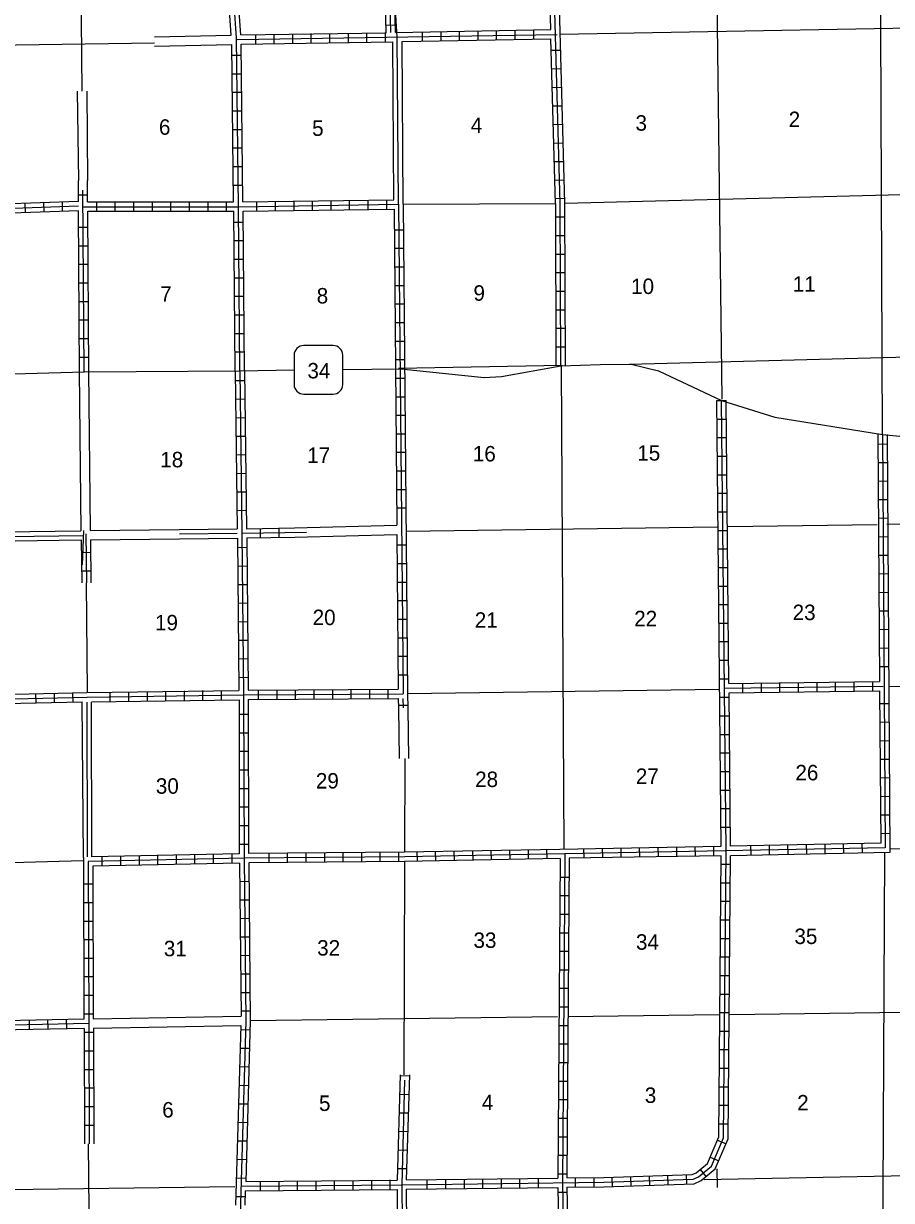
# Model space of a CAD drawing. Extents: x 1525239 to 1905682, y 15801625 to 16294365.
# Drawn here: x 1720259 to 1748347, y 15986514 to 16024594 of the extents above; entities that cross this region are included whole.
import ezdxf

# ---------------------------------------------------------------- set-up
doc = ezdxf.new("R2010")
doc.units = 0
for name, color, linetype in [('L11', 7, 'Continuous'), ('L13', 7, 'Continuous'), ('L14', 7, 'Continuous'), ('L3', 7, 'Continuous'), ('L8', 7, 'Continuous'), ('L9', 7, 'Continuous')]:
    doc.layers.add(name, color=color, linetype=linetype)

msp = doc.modelspace()

# ---------------------------------------------------------------- linework, layer by layer
at = {"layer": 'L11'}
for points in [[(1724494, 16024160), (1726980, 16024216)], [(1724494, 16023861), (1726996, 16023920)], [(1732239, 16018894), (1732207, 16024000)], [(1732540, 16018753), (1732508, 16024010)], [(1722000, 16022405), (1722033, 16019515)], [(1722303, 16022408), (1722328, 16019516)], [(1722062, 16013343), (1722115, 16008185)], [(1722362, 16013346), (1722415, 16008187)], [(1717138, 16008112), (1722115, 16008185)], [(1722415, 16008187), (1725300, 16008222)], [(1725300, 16008222), (1727170, 16008244)], [(1729033, 16008279), (1732339, 16008360)], [(1729034, 16007979), (1732339, 16008060)], [(1717138, 16007811), (1722128, 16007886)], [(1722428, 16007887), (1725307, 16007920)], [(1725307, 16007920), (1727181, 16007943)], [(1722196, 15997610), (1722154, 16002642)], [(1722471, 15997636), (1722455, 16002637)], [(1732391, 16002446), (1732417, 16000815)], [(1732694, 16002446), (1732718, 16000818)], [(1722513, 15992387), (1727297, 15992477)], [(1722524, 15992087), (1727291, 15992177)]]:
    msp.add_lwpolyline(points, dxfattribs=at)
at = {"layer": 'L13'}
msp.add_line((1748274, 16003143), (1758194, 16003316), dxfattribs=at)
for points in [[(1742540, 16037501), (1742856, 16012442)], [(1722103, 16027064), (1722150, 16022407)], [(1747977, 16027166), (1748046, 16011285)], [(1737629, 16024253), (1753168, 16024533)], [(1717017, 16023862), (1724494, 16023974)], [(1737782, 16018783), (1753279, 16019179)], [(1732540, 16018753), (1737481, 16018775)], [(1739863, 16013577), (1749314, 16013825)], [(1732397, 16013445), (1737687, 16013535)], [(1737661, 16013524), (1737740, 15997884)], [(1748194, 16008392), (1755480, 16008529)], [(1732640, 16008170), (1742703, 16008307)], [(1743057, 16008318), (1747888, 16008386)], [(1722286, 16006499), (1722323, 16002974)], [(1732687, 16002916), (1742772, 16003054)], [(1732599, 16000817), (1732587, 15997795)], [(1748057, 15982292), (1748136, 15997784)], [(1748316, 15997895), (1758237, 15998011)], [(1711832, 15997224), (1722175, 15997510)], [(1732587, 15997478), (1732567, 15990578)], [(1727608, 15992335), (1737540, 15992467)], [(1737872, 15992467), (1742772, 15992536)], [(1743120, 15992536), (1758448, 15992736)], [(1722352, 15988345), (1722471, 15976616)], [(1742698, 15987536), (1742703, 15986928)], [(1742281, 15987192), (1753289, 15987404)], [(1717291, 15986833), (1727096, 15986965)]]:
    msp.add_lwpolyline(points, dxfattribs=at)
at = {"layer": 'L3'}
for p, q in [((1730280, 16014179), (1729329, 16014179)), ((1729013, 16013862), (1729013, 16012917)), ((1730591, 16012917), (1730591, 16013862)), ((1729329, 16012600), (1730280, 16012600))]:
    msp.add_line(p, q, dxfattribs=at)
for points in [[(1718041, 16013207), (1722223, 16013329), (1727254, 16013360), (1729013, 16013387)], [(1730591, 16013403), (1732466, 16013424), (1735164, 16013144), (1735723, 16013176), (1737645, 16013524), (1738923, 16013566), (1739921, 16013577), (1740813, 16013360), (1742846, 16012394), (1744572, 16011861), (1748057, 16011301), (1752788, 16010842)]]:
    msp.add_lwpolyline(points, dxfattribs=at)
for centre, start, end in [((1729331, 16013862), 90.0011, 180.0011), ((1730276, 16013862), 0.0011, 90.0011), ((1729331, 16012917), 180.0011, 270.0011), ((1730276, 16012917), 270.0011, 0.0011)]:
    msp.add_arc(centre, 315, start, end, dxfattribs=at)
at = {"layer": 'L8'}
for p, q in [((1727772, 16023936), (1727772, 16024237)), ((1728374, 16023942), (1728374, 16024242)), ((1728970, 16023952), (1728970, 16024253)), ((1729572, 16023968), (1729572, 16024269)), ((1730174, 16023978), (1730174, 16024274)), ((1730771, 16023984), (1730771, 16024285)), ((1731373, 16023994), (1731373, 16024295)), ((1731975, 16024000), (1731975, 16024301)), ((1733173, 16024026), (1733173, 16024327)), ((1733770, 16024037), (1733770, 16024332)), ((1734372, 16024042), (1734372, 16024343)), ((1734974, 16024052), (1734974, 16024353)), ((1735570, 16024058), (1735570, 16024359)), ((1736172, 16024068), (1736172, 16024369)), ((1736774, 16024084), (1736774, 16024385)), ((1737645, 16023725), (1737350, 16023720)), ((1727307, 16023561), (1727006, 16023561)), ((1727313, 16022959), (1727012, 16022959)), ((1737666, 16023128), (1737365, 16023118)), ((1737682, 16022526), (1737381, 16022516)), ((1727323, 16022358), (1727022, 16022358)), ((1727323, 16021761), (1727022, 16021761)), ((1737698, 16021925), (1737397, 16021919)), ((1727328, 16021159), (1727033, 16021159)), ((1737714, 16021328), (1737413, 16021317)), ((1737730, 16020726), (1737429, 16020715)), ((1727339, 16020562), (1727038, 16020562)), ((1727349, 16019960), (1727049, 16019960)), ((1737746, 16020124), (1737450, 16020119)), ((1737761, 16019527), (1737466, 16019517)), ((1727355, 16019358), (1727054, 16019358)), ((1720322, 16018477), (1720317, 16018778)), ((1720924, 16018493), (1720913, 16018793)), ((1721521, 16018519), (1721515, 16018820)), ((1722033, 16019050), (1722328, 16019050)), ((1722629, 16018519), (1722629, 16018820)), ((1723229, 16018519), (1723229, 16018820)), ((1723829, 16018519), (1723829, 16018820)), ((1724433, 16018519), (1724433, 16018820)), ((1725031, 16018519), (1725031, 16018820)), ((1725631, 16018519), (1725631, 16018820)), ((1726231, 16018519), (1726231, 16018820)), ((1726831, 16018519), (1726831, 16018820)), ((1727814, 16018524), (1727814, 16018825)), ((1728416, 16018535), (1728416, 16018836)), ((1729013, 16018545), (1729013, 16018841)), ((1729615, 16018561), (1729615, 16018862)), ((1730216, 16018566), (1730216, 16018867)), ((1730813, 16018577), (1730813, 16018878)), ((1731415, 16018582), (1731415, 16018883)), ((1732012, 16018593), (1732012, 16018894)), ((1737783, 16018928), (1737487, 16018917)), ((1737782, 16018329), (1737482, 16018329)), ((1722038, 16018001), (1722339, 16018001)), ((1727365, 16018160), (1727064, 16018160)), ((1727371, 16017558), (1727075, 16017558)), ((1732555, 16017912), (1732254, 16017912)), ((1737782, 16017727), (1737482, 16017727)), ((1722049, 16017400), (1722349, 16017400)), ((1732566, 16017310), (1732265, 16017310)), ((1722049, 16016803), (1722349, 16016803)), ((1727381, 16016961), (1727080, 16016961)), ((1737788, 16017125), (1737487, 16017125)), ((1732566, 16016708), (1732265, 16016708)), ((1737788, 16016528), (1737487, 16016528)), ((1722054, 16016201), (1722355, 16016201)), ((1727381, 16016359), (1727080, 16016359)), ((1732571, 16016111), (1732270, 16016111)), ((1727392, 16015757), (1727091, 16015757)), ((1737788, 16015926), (1737487, 16015926)), ((1722054, 16015599), (1722355, 16015599)), ((1732571, 16015509), (1732270, 16015509)), ((1737788, 16015324), (1737487, 16015324)), ((1722064, 16015002), (1722365, 16015002)), ((1727392, 16015161), (1727091, 16015161)), ((1732582, 16014907), (1732281, 16014907)), ((1727397, 16014559), (1727096, 16014559)), ((1737798, 16014728), (1737497, 16014728)), ((1722064, 16014400), (1722365, 16014400)), ((1732587, 16014311), (1732291, 16014311)), ((1737798, 16014126), (1737497, 16014126)), ((1722075, 16013804), (1722371, 16013804)), ((1727397, 16013962), (1727096, 16013962)), ((1732587, 16013709), (1732291, 16013709)), ((1727413, 16013033), (1727112, 16013028)), ((1732598, 16013112), (1732297, 16013112)), ((1727423, 16012436), (1727122, 16012426)), ((1732608, 16012510), (1732307, 16012510)), ((1742698, 16012394), (1742999, 16012394)), ((1727429, 16011834), (1727133, 16011824)), ((1732608, 16011908), (1732307, 16011908)), ((1742703, 16011792), (1743004, 16011792)), ((1727439, 16011232), (1727138, 16011227)), ((1732613, 16011312), (1732313, 16011312)), ((1742703, 16011195), (1743004, 16011195)), ((1732624, 16010710), (1732323, 16010710)), ((1748205, 16010984), (1747904, 16010974)), ((1727450, 16010636), (1727149, 16010625)), ((1742714, 16010594), (1743015, 16010594)), ((1748215, 16010382), (1747914, 16010377)), ((1727455, 16010034), (1727154, 16010029)), ((1732624, 16010108), (1732323, 16010108)), ((1742724, 16009992), (1743020, 16009992)), ((1748215, 16009786), (1747914, 16009775)), ((1727466, 16009432), (1727165, 16009427)), ((1732629, 16009511), (1732328, 16009511)), ((1742730, 16009395), (1743031, 16009395)), ((1748221, 16009184), (1747920, 16009178)), ((1727471, 16008835), (1727170, 16008825)), ((1732640, 16008909), (1732339, 16008909)), ((1742730, 16008793), (1743031, 16008793)), ((1748221, 16008587), (1747920, 16008577)), ((1722276, 16008081), (1722292, 16006499)), ((1727930, 16007959), (1727930, 16008260)), ((1728532, 16007969), (1728532, 16008270)), ((1742740, 16008191), (1743041, 16008191)), ((1722128, 16007886), (1722142, 16006498)), ((1722428, 16007887), (1722442, 16006501)), ((1732645, 16007711), (1732350, 16007711)), ((1748231, 16007985), (1747930, 16007975)), ((1722133, 16007483), (1722431, 16007486)), ((1727487, 16007637), (1727191, 16007626)), ((1742746, 16007594), (1743046, 16007594)), ((1748231, 16007383), (1747930, 16007378)), ((1722139, 16006887), (1722437, 16006890)), ((1727487, 16007035), (1727191, 16007024)), ((1732645, 16007109), (1732350, 16007109)), ((1742756, 16006993), (1743057, 16006993)), ((1732656, 16006512), (1732355, 16006512)), ((1748237, 16006787), (1747941, 16006776)), ((1727497, 16006433), (1727196, 16006428)), ((1742756, 16006391), (1743057, 16006391)), ((1748237, 16006185), (1747941, 16006174)), ((1727508, 16005836), (1727207, 16005826)), ((1732666, 16005910), (1732365, 16005910)), ((1742761, 16005794), (1743062, 16005794)), ((1748247, 16005583), (1747946, 16005578)), ((1727508, 16005234), (1727207, 16005224)), ((1732666, 16005308), (1732365, 16005308)), ((1742772, 16005192), (1743073, 16005192)), ((1748247, 16004986), (1747946, 16004976)), ((1727513, 16004632), (1727212, 16004627)), ((1732672, 16004712), (1732371, 16004712)), ((1742782, 16004595), (1743078, 16004595)), ((1748258, 16004384), (1747957, 16004374)), ((1727524, 16004036), (1727223, 16004025)), ((1732682, 16004110), (1732381, 16004110)), ((1742782, 16003993), (1743078, 16003993)), ((1732682, 16003508), (1732381, 16003508)), ((1748258, 16003782), (1747957, 16003777)), ((1727524, 16003434), (1727223, 16003429)), ((1742788, 16003392), (1743089, 16003392)), ((1743538, 16002953), (1743538, 16003249)), ((1744139, 16002959), (1744139, 16003260)), ((1744736, 16002959), (1744736, 16003260)), ((1745338, 16002969), (1745338, 16003270)), ((1745940, 16002974), (1745940, 16003275)), ((1746536, 16002985), (1746536, 16003286)), ((1747138, 16002990), (1747138, 16003291)), ((1747740, 16003001), (1747740, 16003302)), ((1720665, 16002615), (1720655, 16002916)), ((1721262, 16002626), (1721257, 16002927)), ((1721864, 16002642), (1721858, 16002943)), ((1723062, 16002658), (1723062, 16002959)), ((1723664, 16002668), (1723664, 16002969)), ((1724266, 16002679), (1724266, 16002974)), ((1724863, 16002695), (1724863, 16002990)), ((1725465, 16002700), (1725465, 16003001)), ((1726066, 16002710), (1726066, 16003011)), ((1726663, 16002716), (1726663, 16003017)), ((1727862, 16002726), (1727862, 16003027)), ((1728464, 16002737), (1728464, 16003033)), ((1729065, 16002737), (1729065, 16003033)), ((1729662, 16002742), (1729662, 16003043)), ((1730264, 16002742), (1730264, 16003043)), ((1730866, 16002753), (1730866, 16003054)), ((1731462, 16002753), (1731462, 16003054)), ((1732064, 16002758), (1732064, 16003059)), ((1732536, 16002760), (1732541, 16002448)), ((1742798, 16002795), (1743099, 16002795)), ((1732387, 16002537), (1732686, 16002542)), ((1748263, 16002584), (1747962, 16002578)), ((1727529, 16002235), (1727233, 16002235)), ((1742804, 16002193), (1743105, 16002193)), ((1748274, 16001987), (1747973, 16001977)), ((1727529, 16001633), (1727233, 16001633)), ((1742804, 16001591), (1743105, 16001591)), ((1748274, 16001385), (1747973, 16001375)), ((1727540, 16001037), (1727239, 16001037)), ((1742814, 16000994), (1743115, 16000994)), ((1727540, 16000435), (1727239, 16000435)), ((1748279, 16000783), (1747978, 16000778)), ((1742819, 16000392), (1743120, 16000392)), ((1748279, 16000187), (1747978, 16000176)), ((1727540, 15999833), (1727239, 15999833)), ((1742830, 15999791), (1743131, 15999791)), ((1748289, 15999585), (1747988, 15999574)), ((1727540, 15999236), (1727239, 15999236)), ((1742830, 15999194), (1743131, 15999194)), ((1748289, 15998983), (1747988, 15998977)), ((1727550, 15998634), (1727249, 15998634)), ((1742841, 15998592), (1743136, 15998592)), ((1748295, 15998386), (1747999, 15998376)), ((1727550, 15998032), (1727249, 15998032)), ((1728205, 15997441), (1728205, 15997742)), ((1728807, 15997452), (1728807, 15997752)), ((1729403, 15997452), (1729403, 15997752)), ((1730005, 15997462), (1730005, 15997758)), ((1730607, 15997467), (1730607, 15997768)), ((1731204, 15997467), (1731204, 15997768)), ((1731806, 15997478), (1731806, 15997774)), ((1732408, 15997483), (1732408, 15997784)), ((1733004, 15997494), (1732999, 15997795)), ((1733606, 15997499), (1733596, 15997800)), ((1734208, 15997520), (1734197, 15997816)), ((1734805, 15997525), (1734799, 15997826)), ((1735407, 15997536), (1735396, 15997837)), ((1736003, 15997552), (1735998, 15997853)), ((1736605, 15997557), (1736600, 15997858)), ((1737207, 15997568), (1737196, 15997869)), ((1738405, 15997594), (1738395, 15997895)), ((1739007, 15997599), (1738997, 15997900)), ((1739604, 15997615), (1739599, 15997916)), ((1740206, 15997626), (1740195, 15997927)), ((1740808, 15997636), (1740797, 15997932)), ((1741404, 15997652), (1741399, 15997953)), ((1742006, 15997657), (1741996, 15997958)), ((1742603, 15997679), (1742598, 15997974)), ((1743807, 15997694), (1743796, 15997995)), ((1744403, 15997710), (1744398, 15998011)), ((1745005, 15997716), (1744995, 15998016)), ((1745607, 15997726), (1745597, 15998027)), ((1746204, 15997742), (1746199, 15998043)), ((1746806, 15997752), (1746795, 15998053)), ((1747408, 15997758), (1747397, 15998059)), ((1722804, 15997341), (1722804, 15997642)), ((1723405, 15997362), (1723405, 15997657)), ((1724007, 15997367), (1724007, 15997668)), ((1724604, 15997378), (1724604, 15997679)), ((1725206, 15997393), (1725206, 15997694)), ((1725808, 15997399), (1725808, 15997700)), ((1726404, 15997420), (1726404, 15997716)), ((1727006, 15997425), (1727006, 15997726)), ((1742846, 15997393), (1743147, 15997393)), ((1722497, 15996744), (1722196, 15996744)), ((1727555, 15996834), (1727254, 15996828)), ((1737914, 15996966), (1737614, 15996966)), ((1742841, 15996792), (1743136, 15996792)), ((1727566, 15996232), (1727265, 15996227)), ((1737914, 15996369), (1737614, 15996369)), ((1722508, 15996142), (1722207, 15996142)), ((1742830, 15996195), (1743131, 15996195)), ((1722508, 15995540), (1722207, 15995540)), ((1727566, 15995635), (1727265, 15995625)), ((1737904, 15995767), (1737603, 15995767)), ((1742830, 15995593), (1743131, 15995593)), ((1737904, 15995165), (1737603, 15995165)), ((1722508, 15994943), (1722207, 15994943)), ((1727571, 15995033), (1727270, 15995028)), ((1742819, 15994991), (1743120, 15994991)), ((1722513, 15994342), (1722212, 15994342)), ((1727582, 15994437), (1727281, 15994426)), ((1737899, 15994569), (1737598, 15994569)), ((1742814, 15994394), (1743115, 15994394)), ((1737899, 15993967), (1737598, 15993967)), ((1722513, 15993745), (1722212, 15993745)), ((1727582, 15993835), (1727281, 15993835)), ((1742814, 15993792), (1743115, 15993792)), ((1727587, 15993233), (1727291, 15993233)), ((1737888, 15993370), (1737587, 15993370)), ((1742804, 15993190), (1743105, 15993190)), ((1722513, 15993143), (1722212, 15993143)), ((1722524, 15992541), (1722223, 15992541)), ((1727598, 15992636), (1727297, 15992636)), ((1737888, 15992768), (1737587, 15992768)), ((1742798, 15992594), (1743099, 15992594)), ((1720454, 15992045), (1720449, 15992340)), ((1721056, 15992061), (1721045, 15992362)), ((1721658, 15992066), (1721647, 15992367)), ((1727587, 15992024), (1727291, 15992034)), ((1737883, 15992166), (1737582, 15992166)), ((1722524, 15991944), (1722223, 15991944)), ((1742798, 15991992), (1743099, 15991992)), ((1722524, 15991342), (1722223, 15991342)), ((1727571, 15991427), (1727270, 15991432)), ((1737883, 15991570), (1737582, 15991570)), ((1742788, 15991395), (1743089, 15991395)), ((1737872, 15990968), (1737571, 15990968)), ((1722524, 15990741), (1722223, 15990741)), ((1727555, 15990825), (1727254, 15990836)), ((1732744, 15990534), (1732443, 15990545)), ((1742782, 15990793), (1743078, 15990793)), ((1722529, 15990144), (1722233, 15990144)), ((1727540, 15990228), (1727239, 15990234)), ((1737872, 15990366), (1737571, 15990366)), ((1742782, 15990191), (1743078, 15990191)), ((1732724, 15989933), (1732423, 15989943)), ((1737862, 15989769), (1737566, 15989769)), ((1722529, 15989542), (1722233, 15989542)), ((1727524, 15989626), (1727223, 15989632)), ((1742772, 15989595), (1743073, 15989595)), ((1727497, 15989025), (1727196, 15989035)), ((1732714, 15989336), (1732413, 15989341)), ((1737862, 15989167), (1737566, 15989167)), ((1742761, 15988993), (1743062, 15988993)), ((1722529, 15988940), (1722233, 15988940)), ((1732698, 15988734), (1732397, 15988745)), ((1727481, 15988428), (1727181, 15988433)), ((1737856, 15988565), (1737555, 15988565)), ((1742714, 15988470), (1742999, 15988349)), ((1727466, 15987826), (1727165, 15987837)), ((1732682, 15988132), (1732381, 15988143)), ((1737856, 15987969), (1737555, 15987969)), ((1742482, 15987910), (1742756, 15987794)), ((1732666, 15987536), (1732365, 15987541)), ((1742154, 15987520), (1742350, 15987282)), ((1727450, 15987224), (1727149, 15987235)), ((1727914, 15987134), (1727914, 15986833)), ((1728516, 15987134), (1728516, 15986833)), ((1729113, 15987145), (1729113, 15986844)), ((1729715, 15987150), (1729715, 15986849)), ((1730311, 15987150), (1730311, 15986849)), ((1730913, 15987161), (1730913, 15986860)), ((1731515, 15987166), (1731515, 15986870)), ((1732112, 15987177), (1732112, 15986876)), ((1733316, 15987182), (1733316, 15986886)), ((1733912, 15987192), (1733912, 15986891)), ((1734514, 15987203), (1734514, 15986902)), ((1735116, 15987208), (1735116, 15986907)), ((1735713, 15987219), (1735713, 15986918)), ((1736315, 15987224), (1736315, 15986928)), ((1736911, 15987235), (1736911, 15986934)), ((1737846, 15987367), (1737545, 15987367)), ((1738115, 15987250), (1738115, 15986949)), ((1738712, 15987250), (1738712, 15986960)), ((1739303, 15987266), (1739314, 15986965)), ((1739905, 15987282), (1739916, 15986986)), ((1740507, 15987309), (1740512, 15987008)), ((1741103, 15987324), (1741114, 15987023)), ((1741705, 15987340), (1741716, 15987045)), ((1737856, 15986770), (1737555, 15986770)), ((1727429, 15986627), (1727133, 15986633))]:
    msp.add_line(p, q, dxfattribs=at)
for points in [[(1727254, 16013360), (1727212, 16018667), (1727149, 16024126), (1726700, 16030616), (1726658, 16034676)], [(1737328, 16024396), (1737181, 16029475)], [(1737645, 16013524), (1737629, 16018778), (1737328, 16029628)], [(1737798, 16013524), (1737782, 16018778), (1737482, 16029491)], [(1726980, 16024216), (1726647, 16029142)], [(1727291, 16024227), (1726938, 16029169)], [(1732297, 16024302), (1737328, 16024396)], [(1727170, 16024079), (1737529, 16024242)], [(1727291, 16024227), (1731997, 16024298)], [(1732508, 16024010), (1737328, 16024095)], [(1737475, 16018774), (1737328, 16024095)], [(1727054, 16018820), (1726996, 16023920)], [(1727297, 16023926), (1732207, 16024000)], [(1727355, 16018820), (1727297, 16023926)], [(1722033, 16018836), (1722033, 16019515)], [(1722328, 16018820), (1722328, 16019516)], [(1722223, 16013329), (1722181, 16019200)], [(1722038, 16018683), (1716922, 16018503), (1713120, 16018477)], [(1722033, 16018836), (1717064, 16018661)], [(1722328, 16018820), (1727054, 16018820)], [(1727212, 16018667), (1732397, 16018751)], [(1727355, 16018820), (1732239, 16018894)], [(1732397, 16018751), (1732540, 16002911)], [(1732544, 16018753), (1732687, 16002911)], [(1737497, 16013524), (1737481, 16018775)], [(1722038, 16018535), (1717064, 16018361)], [(1722075, 16013329), (1722038, 16018535)], [(1722339, 16018519), (1727064, 16018519)], [(1722371, 16013329), (1722339, 16018519)], [(1727107, 16013360), (1727064, 16018519)], [(1727365, 16018519), (1732249, 16018593)], [(1727408, 16013360), (1727365, 16018519)], [(1732249, 16018593), (1732339, 16008360)], [(1727107, 16013360), (1727170, 16008244)], [(1727254, 16013360), (1727328, 16008101), (1727381, 16002874), (1727397, 15997584), (1727450, 15992325), (1727265, 15986036)], [(1727408, 16013360), (1727471, 16008249)], [(1727291, 15986976), (1732497, 15987023), (1739039, 15987108), (1741932, 15987203), (1742107, 15987282), (1742524, 15987625), (1742914, 15988544), (1742999, 15997837), (1742846, 16012394)], [(1742841, 15997969), (1742698, 16012394)], [(1743089, 16003244), (1742999, 16012394)], [(1748057, 16011301), (1748147, 15997927), (1732598, 15997636), (1727397, 15997584), (1722349, 15997483), (1722371, 15992235), (1722381, 15988343)], [(1748205, 16011301), (1748295, 15997774), (1743136, 15997668)], [(1747904, 16011301), (1747962, 16003302)], [(1702450, 16007668), (1706489, 16007753), (1711774, 16007885), (1722196, 16008033)], [(1722196, 16008186), (1722154, 16007077)], [(1727172, 16008094), (1725302, 16008072)], [(1727328, 16008101), (1729414, 16008133)], [(1727471, 16008249), (1729033, 16008279)], [(1732339, 16008060), (1732386, 16003059)], [(1727181, 16007943), (1727223, 16003017)], [(1727481, 16007954), (1729034, 16007979)], [(1727481, 16007954), (1727524, 16003027)], [(1742941, 16003091), (1748078, 16003149)], [(1743089, 16003244), (1747962, 16003302)], [(1717064, 16002684), (1722307, 16002800), (1727381, 16002874), (1732540, 16002911)], [(1717165, 16002832), (1722307, 16002953), (1727223, 16003017)], [(1722455, 16002652), (1727233, 16002716)], [(1727233, 16002716), (1727239, 15997726)], [(1727524, 16003027), (1732386, 16003059)], [(1727529, 16002726), (1732386, 16002758)], [(1727529, 16002726), (1727540, 15997737)], [(1732386, 16002758), (1732391, 16002446)], [(1732687, 16002911), (1732694, 16002446)], [(1743099, 16002943), (1747962, 16003001)], [(1743136, 15997974), (1743099, 16002943)], [(1747962, 16003001), (1747999, 15998075), (1743136, 15997974)], [(1717175, 16002536), (1722154, 16002642)], [(1722305, 16002636), (1722321, 15997636)], [(1737614, 15997874), (1732587, 15997784), (1727540, 15997737)], [(1742830, 15997969), (1737614, 15997874)], [(1722196, 15997610), (1722212, 15992377)], [(1727239, 15997726), (1722471, 15997636)], [(1727249, 15997425), (1722497, 15997335), (1722513, 15992387)], [(1727249, 15997425), (1727297, 15992477)], [(1727550, 15997436), (1727598, 15992325), (1727450, 15987124)], [(1737624, 15997578), (1732598, 15997483), (1727550, 15997436)], [(1737624, 15997578), (1737545, 15987235)], [(1737772, 15997716), (1737698, 15987092), (1737788, 15981965)], [(1737846, 15987245), (1739039, 15987261), (1741895, 15987351), (1742022, 15987409), (1742397, 15987715), (1742761, 15988576), (1742841, 15997668)], [(1737846, 15986944), (1739039, 15986960), (1741964, 15987050), (1742191, 15987161), (1742645, 15987536), (1743062, 15988507), (1743136, 15997668)], [(1737920, 15997584), (1737846, 15987245)], [(1742841, 15997668), (1737920, 15997584)], [(1722371, 15992235), (1711890, 15992008), (1706663, 15991892), (1701256, 15991791)], [(1722212, 15992377), (1712957, 15992182)], [(1722223, 15992076), (1717265, 15991976)], [(1722223, 15992076), (1722233, 15988343)], [(1722524, 15992087), (1722529, 15988345)], [(1727291, 15992177), (1727121, 15986364)], [(1732444, 15990578), (1732350, 15987166)], [(1732745, 15990578), (1732645, 15987177)], [(1732587, 15990408), (1732497, 15987023), (1732614, 15974943)], [(1727450, 15987124), (1732350, 15987166)], [(1732645, 15987177), (1737545, 15987235)], [(1727429, 15986828), (1727420, 15986367)], [(1727429, 15986828), (1732350, 15986870)], [(1732350, 15986870), (1732439, 15976717)], [(1732645, 15986876), (1737545, 15986934)], [(1732645, 15986876), (1732740, 15976727)], [(1737545, 15986934), (1737643, 15981814)], [(1737846, 15986944), (1737941, 15982118)]]:
    msp.add_lwpolyline(points, dxfattribs=at)
at = {"layer": 'L9'}
msp.add_line((1731992, 16024541), (1732290, 16024548), dxfattribs=at)
for points in [[(1732397, 16018751), (1732355, 16024153), (1732022, 16029459)], [(1731997, 16024298), (1731871, 16029311)], [(1732147, 16024300), (1732021, 16029316)], [(1732297, 16024302), (1732171, 16029320)], [(1722181, 16018667), (1727212, 16018667)]]:
    msp.add_lwpolyline(points, dxfattribs=at)

# ---------------------------------------------------------------- texts
at = {"layer": 'L14'}
for s, p in [('2', (1745021, 16021243)), ('6', (1724641, 16020995)), ('5', (1729599, 16020958)), ('4', (1734731, 16021053)), ('3', (1740063, 16021127)), ('11', (1745153, 16015916)), ('7', (1724683, 16015594)), ('8', (1729747, 16015536)), ('9', (1734820, 16015625)), ('10', (1739921, 16015842)), ('18', (1724683, 16010235)), ('17', (1729440, 16010377)), ('16', (1734799, 16010425)), ('15', (1740121, 16010451)), ('23', (1745148, 16005292)), ('19', (1724514, 16004960)), ('20', (1729615, 16005129)), ('21', (1734863, 16005044)), ('22', (1740021, 16005092)), ('27', (1740074, 15999991)), ('26', (1745238, 16000107)), ('30', (1724541, 15999674)), ('29', (1729720, 15999843)), ('28', (1734873, 15999891)), ('33', (1734820, 15994685)), ('34', (1740079, 15994627)), ('35', (1745206, 15994811)), ('31', (1724799, 15994415)), ('32', (1729762, 15994437)), ('3', (1740364, 15989669)), ('5', (1729820, 15989410)), ('4', (1735090, 15989436)), ('2', (1745296, 15989426)), ('6', (1724747, 15989199))]:
    msp.add_text(s, height=500, rotation=360, dxfattribs=at).set_placement(p)
at = {"layer": 'L3'}
msp.add_text('34', height=500, rotation=360, dxfattribs=at).set_placement((1729446, 16013112))

doc.saveas('drawing.dxf')
